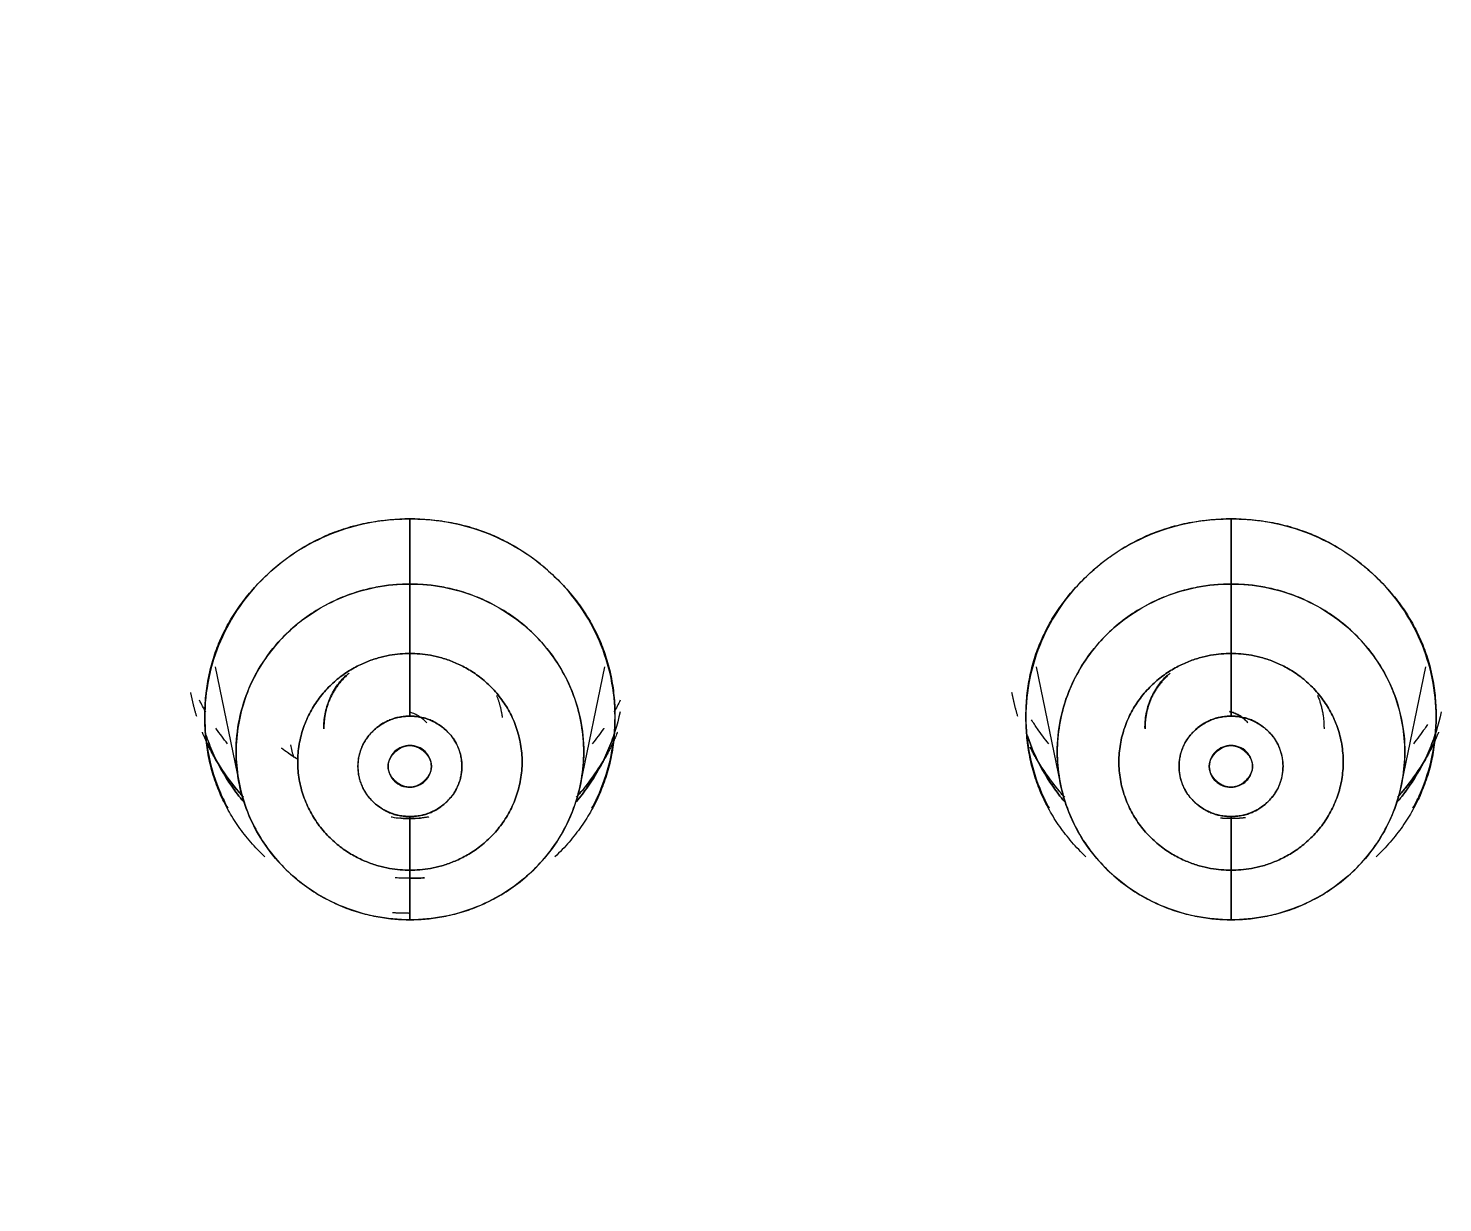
# Model space of a CAD drawing. Header units: inches. Extents: x 1105 to 1525, y -292 to 302.
# Drawn here: x 1252.25 to 1266.89, y 15.63 to 27.79 of the extents above; entities that cross this region are included whole.
import ezdxf

# ---------------------------------------------------------------- set-up
doc = ezdxf.new("R2010")
doc.units = ezdxf.units.IN
doc.header["$LTSCALE"] = 2.42
doc.header["$MEASUREMENT"] = 0
doc.header["$PDMODE"] = 3
doc.header["$PDSIZE"] = 0.3125
doc.layers.get('0').update_dxf_attribs({"linetype": 'CONTINUOUS'})
doc.layers.get('Defpoints').update_dxf_attribs({"linetype": 'CONTINUOUS'})
doc.layers.add('DIM', color=3, linetype='CONTINUOUS', lineweight=18)
doc.styles.get("Standard").update_dxf_attribs({"font": 'arial.ttf', "width": 0.8})
doc.dimstyles.new('ISO-25', dxfattribs={"dimtxt": 5, "dimasz": 2.5, "dimexe": 1.25, "dimexo": 0.625, "dimgap": 2, "dimtad": 1, "dimtih": 1, "dimtoh": 1, "dimdec": 1, "dimdsep": 46, "dimtxsty": 'Standard', "dimcen": 0, "dimclrd": 3, "dimclre": 3, "dimclrt": 4, "dimadec": 0, "dimazin": 0, "dimtfac": 1, "dimtdec": 1, "dimtmove": 0, "dimatfit": 3, "dimfxl": 1, "dimarcsym": 0})

# ---------------------------------------------------------------- blocks, each defined once
blk = doc.blocks.new('*D1')
at = {"layer": 'Defpoints', "color": 0, "transparency": 16777216}
for p in [(1211.201, 101.815), (1211.201, -172.578), (1309.638, -172.578)]:
    blk.add_point(p, dxfattribs=at)
at = {"layer": 'DIM', "color": 3, "lineweight": -2, "transparency": 16777216}
for p, q in [((1211.826, 101.815), (1310.888, 101.815)), ((1309.638, 96.815), (1309.638, -30.872)), ((1309.638, -167.578), (1309.638, -39.892)), ((1211.826, -172.578), (1310.888, -172.578))]:
    blk.add_line(p, q, dxfattribs=at)
at = {"layer": 'DIM', "color": 3, "transparency": 16777216}
for points in [[(1308.805, 96.815), (1310.472, 96.815), (1309.638, 101.815)], [(1308.805, -167.578), (1310.472, -167.578), (1309.638, -172.578)]]:
    blk.add_solid(points, dxfattribs=at)
at = {"layer": 'DIM', "color": 4, "transparency": 16777216, "insert": (1309.638, -35.382), "char_height": 5, "attachment_point": 5}
blk.add_mtext('274.4', dxfattribs=at)

msp = doc.modelspace()

# ---------------------------------------------------------------- linework, layer by layer
at = {"linetype": 'Continuous', "lineweight": 18, "extrusion": (0, 1, 0)}
for p, q in [((1254.184, 21.178), (1254.436, 19.958)), ((1257.965, 19.958), (1258.217, 21.178)), ((1262.684, 21.178), (1262.936, 19.958)), ((1266.465, 19.958), (1266.717, 21.178))]:
    msp.add_line(p, q, dxfattribs=at)
at = {"linetype": 'Continuous', "lineweight": 18}
for points, degree, knots in [([(1195.817, 93.394), (1202.015, 94.846), (1208.388, 95.111), (1213.318, 95.316), (1218.223, 94.804), (1224.622, 94.135), (1230.757, 92.275), (1238.11, 90.045), (1244.729, 86.221), (1251.525, 82.295), (1257.155, 76.908), (1262.782, 71.525), (1266.914, 64.997), (1271.044, 58.472), (1273.44, 51.181), (1275.835, 43.891), (1276.356, 36.257), (1276.877, 28.632), (1275.497, 21.105), (1274.115, 13.574), (1270.908, 6.579), (1268.052, 0.347), (1263.883, -5.15), (1257.961, -12.96), (1249.886, -18.696), (1244.869, -22.26), (1239.241, -24.844)], 2, [0, 0, 0, 0.125, 0.125, 0.1875, 0.1875, 0.25, 0.25, 0.3125, 0.3125, 0.375, 0.375, 0.4375, 0.4375, 0.5, 0.5, 0.5625, 0.5625, 0.625, 0.625, 0.6875, 0.6875, 0.75, 0.75, 0.875, 0.875, 1, 1, 1]), ([(1239.241, -24.844), (1239.945, -24.521), (1241.272, -23.883), (1243.174, -22.889), (1245.001, -21.861), (1246.885, -20.721), (1248.901, -19.401), (1251.067, -17.862), (1253.381, -16.063), (1255.852, -13.947), (1258.478, -11.445), (1261.219, -8.502), (1263.993, -5.097), (1266.701, -1.233), (1269.256, 3.091), (1271.566, 7.863), (1273.516, 12.997), (1275.013, 18.357), (1276.016, 23.822), (1276.519, 29.339), (1276.519, 34.879), (1276.016, 40.4), (1275.013, 45.856), (1273.519, 51.206), (1271.546, 56.409), (1269.108, 61.424), (1266.224, 66.213), (1262.916, 70.741), (1259.21, 74.971), (1255.137, 78.868), (1250.725, 82.407), (1245.994, 85.568), (1241.004, 88.308), (1235.91, 90.561), (1230.9, 92.3), (1226.102, 93.564), (1221.565, 94.42), (1217.342, 94.931), (1213.501, 95.163), (1210.069, 95.186), (1207.014, 95.06), (1204.285, 94.831), (1201.84, 94.532), (1199.657, 94.187), (1197.676, 93.811), (1196.425, 93.537), (1195.817, 93.394)], 3, [0, 0, 0, 0, 0.012202, 0.023189, 0.033858, 0.045296, 0.057999, 0.071972, 0.087381, 0.104481, 0.123651, 0.145097, 0.168608, 0.193819, 0.220656, 0.249232, 0.279085, 0.309194, 0.339088, 0.368937, 0.398843, 0.428755, 0.458652, 0.488547, 0.518447, 0.548347, 0.57824, 0.608136, 0.638049, 0.667943, 0.697772, 0.727718, 0.757896, 0.787508, 0.81533, 0.841142, 0.865293, 0.887639, 0.907732, 0.925508, 0.941345, 0.955585, 0.96839, 0.979913, 0.990205, 1, 1, 1, 1]), ([(1195.887, 93.19), (1196.492, 93.332), (1197.738, 93.605), (1199.71, 93.979), (1201.883, 94.322), (1204.316, 94.62), (1207.033, 94.848), (1210.074, 94.973), (1213.49, 94.95), (1217.314, 94.719), (1221.518, 94.21), (1226.034, 93.358), (1230.81, 92.1), (1235.796, 90.369), (1240.867, 88.127), (1245.834, 85.4), (1250.543, 82.252), (1254.935, 78.73), (1258.989, 74.851), (1262.678, 70.64), (1265.971, 66.134), (1268.842, 61.366), (1271.269, 56.374), (1273.233, 51.195), (1274.72, 45.87), (1275.718, 40.438), (1276.219, 34.943), (1276.219, 29.429), (1275.719, 23.937), (1274.72, 18.497), (1273.23, 13.162), (1271.289, 8.051), (1268.99, 3.302), (1266.446, -1.003), (1263.75, -4.849), (1260.989, -8.238), (1258.26, -11.168), (1255.647, -13.658), (1253.187, -15.765), (1250.884, -17.555), (1248.728, -19.088), (1246.721, -20.401), (1244.846, -21.536), (1243.027, -22.56), (1241.133, -23.549), (1239.813, -24.184), (1239.113, -24.505)], 3, [0, 0, 0, 0, 0.009795, 0.020087, 0.03161, 0.044415, 0.058655, 0.074492, 0.092268, 0.112361, 0.134707, 0.158858, 0.18467, 0.212492, 0.242104, 0.272282, 0.302228, 0.332057, 0.361951, 0.391864, 0.42176, 0.451653, 0.481553, 0.511453, 0.541348, 0.571245, 0.601157, 0.631063, 0.660912, 0.690806, 0.720915, 0.750768, 0.779344, 0.806181, 0.831392, 0.854903, 0.876349, 0.895519, 0.912619, 0.928028, 0.942001, 0.954704, 0.966142, 0.976811, 0.987798, 1, 1, 1, 1]), ([(1238.926, -24.204), (1244.594, -21.601), (1249.636, -17.993), (1253.679, -15.099), (1257.214, -11.632), (1261.748, -7.184), (1265.281, -1.952), (1269.377, 4.114), (1271.926, 10.932), (1274.313, 17.314), (1275.221, 24.04), (1276.204, 31.32), (1275.41, 38.624), (1274.478, 47.195), (1271.171, 55.203), (1268.094, 62.655), (1263.166, 69.11), (1259.017, 74.545), (1253.753, 79.002), (1248.176, 83.723), (1241.629, 87.101), (1235.346, 90.344), (1228.485, 92.185), (1218.496, 94.865), (1208.135, 94.39), (1201.98, 94.108), (1195.989, 92.705)], 2, [0, 0, 0, 0.125, 0.125, 0.1875, 0.1875, 0.25, 0.25, 0.3125, 0.3125, 0.375, 0.375, 0.4375, 0.4375, 0.5, 0.5, 0.5625, 0.5625, 0.625, 0.625, 0.6875, 0.6875, 0.75, 0.75, 0.875, 0.875, 1, 1, 1]), ([(1195.989, 92.705), (1196.681, 92.867), (1198.001, 93.154), (1199.941, 93.514), (1201.848, 93.812), (1203.864, 94.068), (1206.081, 94.278), (1208.538, 94.424), (1211.258, 94.481), (1214.287, 94.415), (1217.665, 94.179), (1221.39, 93.718), (1225.413, 92.977), (1229.663, 91.91), (1234.077, 90.476), (1238.587, 88.642), (1243.083, 86.403), (1247.409, 83.81), (1251.422, 80.959), (1255.075, 77.927), (1258.424, 74.708), (1261.577, 71.202), (1264.604, 67.271), (1267.483, 62.819), (1270.107, 57.845), (1272.33, 52.456), (1274.036, 46.829), (1275.168, 41.173), (1275.735, 35.705), (1275.811, 30.574), (1275.491, 25.797), (1274.836, 21.258), (1273.845, 16.787), (1272.478, 12.274), (1270.697, 7.727), (1268.522, 3.274), (1266.041, -0.911), (1263.375, -4.71), (1260.618, -8.09), (1257.835, -11.072), (1255.092, -13.667), (1252.471, -15.879), (1250.029, -17.736), (1247.779, -19.294), (1245.71, -20.607), (1243.81, -21.721), (1242.074, -22.664), (1240.467, -23.48), (1239.433, -23.971), (1238.926, -24.204)], 3, [0, 0, 0, 0, 0.011269, 0.021419, 0.031278, 0.041852, 0.053605, 0.066538, 0.08081, 0.096678, 0.114498, 0.1344, 0.156117, 0.179301, 0.203861, 0.229789, 0.256714, 0.283873, 0.310306, 0.335514, 0.360061, 0.38505, 0.41157, 0.440282, 0.471001, 0.502948, 0.535235, 0.566974, 0.597228, 0.625207, 0.651, 0.675617, 0.700265, 0.725877, 0.752635, 0.779868, 0.806498, 0.831609, 0.855023, 0.876985, 0.897373, 0.915773, 0.93207, 0.946569, 0.959582, 0.971263, 0.981756, 0.991115, 1, 1, 1, 1]), ([(1239.103, -24.51), (1240.897, -23.686), (1242.653, -22.782), (1245.218, -21.313), (1246.061, -20.804), (1247.723, -19.75), (1248.541, -19.205), (1250.955, -17.515), (1252.51, -16.317), (1255.501, -13.789), (1256.937, -12.458), (1258.991, -10.371), (1259.66, -9.661), (1260.962, -8.21), (1261.596, -7.471), (1263.443, -5.211), (1264.604, -3.65), (1266.771, -0.431), (1267.778, 1.226), (1269.631, 4.623), (1270.477, 6.362), (1272, 9.909), (1272.678, 11.716), (1273.858, 15.382), (1274.361, 17.242), (1275.188, 20.997), (1275.513, 22.893), (1275.863, 25.753), (1275.958, 26.708), (1276.101, 28.623), (1276.15, 29.582), (1276.228, 32.461), (1276.188, 34.382), (1275.928, 38.214), (1275.707, 40.123), (1275.239, 42.967), (1275.061, 43.912), (1274.66, 45.792), (1274.437, 46.728), (1273.702, 49.519), (1273.124, 51.357), (1271.795, 54.976), (1271.044, 56.756), (1269.794, 59.37), (1269.357, 60.232), (1268.442, 61.937), (1267.964, 62.778), (1266.472, 65.271), (1265.398, 66.889), (1263.1, 70.022), (1261.877, 71.538), (1259.939, 73.726), (1259.276, 74.441), (1257.915, 75.841), (1257.219, 76.525), (1255.081, 78.532), (1253.592, 79.807), (1250.5, 82.22), (1248.896, 83.358), (1245.588, 85.486), (1243.884, 86.478), (1240.389, 88.304), (1238.598, 89.14), (1236.772, 89.895)], 3, [0, 0, 0, 0, 0.040001, 0.040001, 0.060001, 0.060001, 0.080002, 0.080002, 0.120002, 0.120002, 0.160003, 0.160003, 0.180004, 0.180004, 0.200004, 0.200004, 0.240005, 0.240005, 0.280006, 0.280006, 0.320006, 0.320006, 0.360007, 0.360007, 0.400008, 0.400008, 0.440009, 0.440009, 0.460009, 0.460009, 0.48001, 0.48001, 0.52001, 0.52001, 0.560011, 0.560011, 0.580012, 0.580012, 0.600012, 0.600012, 0.640013, 0.640013, 0.680014, 0.680014, 0.700014, 0.700014, 0.720014, 0.720014, 0.760015, 0.760015, 0.800016, 0.800016, 0.820016, 0.820016, 0.840017, 0.840017, 0.880018, 0.880018, 0.920018, 0.920018, 0.960019, 0.960019, 1, 1, 1, 1]), ([(1239.012, -24.327), (1239.52, -24.094), (1240.558, -23.601), (1242.17, -22.783), (1243.911, -21.837), (1245.817, -20.72), (1247.893, -19.402), (1250.149, -17.84), (1252.599, -15.976), (1255.228, -13.758), (1257.98, -11.155), (1260.771, -8.164), (1263.537, -4.773), (1266.211, -0.963), (1268.7, 3.236), (1270.881, 7.702), (1272.667, 12.263), (1274.039, 16.791), (1275.033, 21.275), (1275.691, 25.828), (1275.973, 30.05), (1275.971, 32.772), (1275.938, 33.914)], 3, [0, 0, 0, 0, 0.022582, 0.046368, 0.073038, 0.102727, 0.135799, 0.172651, 0.21407, 0.260836, 0.312656, 0.368473, 0.427982, 0.491805, 0.559487, 0.628704, 0.696711, 0.761806, 0.824451, 0.887019, 0.952574, 1, 1, 1, 1]), ([(1241.102, -25.267), (1249.354, -21.255), (1256.162, -15.22), (1262.969, -9.187), (1267.816, -1.588), (1272.663, 6.009), (1277.701, 23.183), (1277.701, 32.107)], 2, [0, 0, 0, 0.25, 0.25, 0.5, 0.5, 0.75, 1, 1, 1]), ([(1277.701, 32.107), (1277.701, 29.152), (1277.277, 23.24), (1275.385, 14.541), (1272.272, 6.176), (1267.997, -1.695), (1262.64, -8.923), (1256.305, -15.37), (1249.112, -20.914), (1243.836, -23.938), (1241.102, -25.267)], 3, [0, 0, 0, 0, 0.125, 0.25, 0.375, 0.5, 0.625, 0.75, 0.875, 1, 1, 1, 1]), ([(1275.784, 27.499), (1275.593, 25.031), (1274.865, 19.812), (1272.72, 12.023), (1269.397, 4.294), (1265.043, -2.932), (1259.735, -9.533), (1253.564, -15.396), (1247.565, -19.744), (1243.604, -22.021), (1242.091, -22.814)], 3, [0, 0, 0, 0, 0.118799, 0.252404, 0.386083, 0.519673, 0.652929, 0.786499, 0.92016, 1, 1, 1, 1]), ([(1256.201, 22.711), (1256.062, 22.711), (1255.923, 22.697), (1255.65, 22.645), (1255.516, 22.606), (1255.26, 22.503), (1255.137, 22.44), (1254.905, 22.29), (1254.798, 22.205), (1254.601, 22.015), (1254.512, 21.911), (1254.358, 21.688), (1254.292, 21.569), (1254.186, 21.321), (1254.145, 21.192), (1254.091, 20.928), (1254.077, 20.794), (1254.077, 20.526), (1254.091, 20.392), (1254.145, 20.128), (1254.186, 19.999), (1254.263, 19.82), (1254.289, 19.767), (1254.317, 19.714)], 3, [0, 0, 0, 0, 0.095767, 0.095767, 0.191534, 0.191534, 0.287301, 0.287301, 0.383068, 0.383068, 0.478835, 0.478835, 0.574603, 0.574603, 0.67037, 0.67037, 0.766137, 0.766137, 0.861904, 0.861904, 0.957671, 0.957671, 1, 1, 1, 1]), ([(1254.699, 19.21), (1254.078, 19.81), (1254.077, 21.509), (1255.321, 22.711), (1256.201, 22.711)], 2, [0, 0, 0, 0.333319, 0.66666, 1, 1, 1]), ([(1258.084, 19.714), (1258.112, 19.767), (1258.138, 19.82), (1258.215, 19.999), (1258.256, 20.128), (1258.31, 20.392), (1258.324, 20.526), (1258.324, 20.794), (1258.31, 20.928), (1258.256, 21.192), (1258.215, 21.321), (1258.109, 21.569), (1258.043, 21.688), (1257.889, 21.911), (1257.8, 22.015), (1257.603, 22.205), (1257.496, 22.29), (1257.264, 22.44), (1257.141, 22.503), (1256.885, 22.606), (1256.751, 22.645), (1256.478, 22.697), (1256.339, 22.711), (1256.201, 22.711)], 3, [0, 0, 0, 0, 0.042329, 0.042329, 0.138096, 0.138096, 0.233863, 0.233863, 0.32963, 0.32963, 0.425397, 0.425397, 0.521165, 0.521165, 0.616932, 0.616932, 0.712699, 0.712699, 0.808466, 0.808466, 0.904233, 0.904233, 1, 1, 1, 1]), ([(1264.701, 22.711), (1264.562, 22.711), (1264.423, 22.697), (1264.15, 22.645), (1264.016, 22.606), (1263.76, 22.503), (1263.637, 22.44), (1263.405, 22.29), (1263.298, 22.205), (1263.101, 22.015), (1263.012, 21.911), (1262.858, 21.688), (1262.792, 21.569), (1262.686, 21.321), (1262.645, 21.192), (1262.591, 20.928), (1262.577, 20.794), (1262.577, 20.526), (1262.591, 20.392), (1262.645, 20.128), (1262.686, 19.999), (1262.763, 19.82), (1262.789, 19.767), (1262.817, 19.714)], 3, [0, 0, 0, 0, 0.095767, 0.095767, 0.191534, 0.191534, 0.287301, 0.287301, 0.383068, 0.383068, 0.478835, 0.478835, 0.574603, 0.574603, 0.67037, 0.67037, 0.766137, 0.766137, 0.861904, 0.861904, 0.957671, 0.957671, 1, 1, 1, 1]), ([(1263.199, 19.21), (1262.578, 19.81), (1262.577, 21.509), (1263.821, 22.711), (1264.701, 22.711)], 2, [0, 0, 0, 0.333319, 0.66666, 1, 1, 1]), ([(1266.584, 19.714), (1266.612, 19.767), (1266.638, 19.82), (1266.715, 19.999), (1266.756, 20.128), (1266.81, 20.392), (1266.824, 20.526), (1266.824, 20.794), (1266.81, 20.928), (1266.756, 21.192), (1266.715, 21.321), (1266.609, 21.569), (1266.543, 21.688), (1266.389, 21.911), (1266.3, 22.015), (1266.103, 22.205), (1265.996, 22.29), (1265.764, 22.44), (1265.641, 22.503), (1265.385, 22.606), (1265.251, 22.645), (1264.978, 22.697), (1264.839, 22.711), (1264.701, 22.711)], 3, [0, 0, 0, 0, 0.042329, 0.042329, 0.138096, 0.138096, 0.233863, 0.233863, 0.32963, 0.32963, 0.425397, 0.425397, 0.521165, 0.521165, 0.616932, 0.616932, 0.712699, 0.712699, 0.808466, 0.808466, 0.904233, 0.904233, 1, 1, 1, 1]), ([(1256.201, 18.56), (1256.083, 18.56), (1255.965, 18.571), (1255.734, 18.615), (1255.621, 18.649), (1255.403, 18.736), (1255.299, 18.79), (1255.103, 18.916), (1255.011, 18.989), (1254.845, 19.149), (1254.77, 19.238), (1254.639, 19.427), (1254.583, 19.528), (1254.493, 19.738), (1254.459, 19.847), (1254.413, 20.07), (1254.401, 20.184), (1254.401, 20.412), (1254.413, 20.525), (1254.459, 20.749), (1254.493, 20.858), (1254.583, 21.068), (1254.639, 21.169), (1254.77, 21.358), (1254.845, 21.447), (1255.011, 21.607), (1255.103, 21.68), (1255.299, 21.806), (1255.403, 21.86), (1255.621, 21.947), (1255.734, 21.98), (1255.965, 22.025), (1256.083, 22.036), (1256.201, 22.036)], 3, [0, 0, 0, 0, 0.0625, 0.0625, 0.125, 0.125, 0.1875, 0.1875, 0.25, 0.25, 0.3125, 0.3125, 0.375, 0.375, 0.4375, 0.4375, 0.5, 0.5, 0.5625, 0.5625, 0.625, 0.625, 0.6875, 0.6875, 0.75, 0.75, 0.8125, 0.8125, 0.875, 0.875, 0.9375, 0.9375, 1, 1, 1, 1]), ([(1256.201, 22.036), (1256.318, 22.036), (1256.436, 22.025), (1256.667, 21.98), (1256.78, 21.947), (1256.998, 21.86), (1257.102, 21.806), (1257.298, 21.68), (1257.39, 21.607), (1257.556, 21.447), (1257.631, 21.358), (1257.762, 21.169), (1257.818, 21.068), (1257.908, 20.858), (1257.942, 20.749), (1257.988, 20.525), (1258, 20.412), (1258, 20.184), (1257.988, 20.07), (1257.942, 19.847), (1257.908, 19.738), (1257.818, 19.528), (1257.762, 19.427), (1257.631, 19.238), (1257.556, 19.149), (1257.39, 18.989), (1257.298, 18.916), (1257.102, 18.79), (1256.998, 18.736), (1256.78, 18.649), (1256.667, 18.615), (1256.436, 18.571), (1256.318, 18.56), (1256.201, 18.56)], 3, [0, 0, 0, 0, 0.0625, 0.0625, 0.125, 0.125, 0.1875, 0.1875, 0.25, 0.25, 0.3125, 0.3125, 0.375, 0.375, 0.4375, 0.4375, 0.5, 0.5, 0.5625, 0.5625, 0.625, 0.625, 0.6875, 0.6875, 0.75, 0.75, 0.8125, 0.8125, 0.875, 0.875, 0.9375, 0.9375, 1, 1, 1, 1]), ([(1264.701, 18.56), (1264.583, 18.56), (1264.465, 18.571), (1264.234, 18.615), (1264.121, 18.649), (1263.903, 18.736), (1263.799, 18.79), (1263.603, 18.916), (1263.511, 18.989), (1263.345, 19.149), (1263.27, 19.238), (1263.139, 19.427), (1263.083, 19.528), (1262.993, 19.738), (1262.959, 19.847), (1262.913, 20.07), (1262.901, 20.184), (1262.901, 20.412), (1262.913, 20.525), (1262.959, 20.749), (1262.993, 20.858), (1263.083, 21.068), (1263.139, 21.169), (1263.27, 21.358), (1263.345, 21.447), (1263.511, 21.607), (1263.603, 21.68), (1263.799, 21.806), (1263.903, 21.86), (1264.121, 21.947), (1264.234, 21.98), (1264.465, 22.025), (1264.583, 22.036), (1264.701, 22.036)], 3, [0, 0, 0, 0, 0.0625, 0.0625, 0.125, 0.125, 0.1875, 0.1875, 0.25, 0.25, 0.3125, 0.3125, 0.375, 0.375, 0.4375, 0.4375, 0.5, 0.5, 0.5625, 0.5625, 0.625, 0.625, 0.6875, 0.6875, 0.75, 0.75, 0.8125, 0.8125, 0.875, 0.875, 0.9375, 0.9375, 1, 1, 1, 1]), ([(1264.701, 22.036), (1264.818, 22.036), (1264.936, 22.025), (1265.167, 21.98), (1265.28, 21.947), (1265.498, 21.86), (1265.602, 21.806), (1265.798, 21.68), (1265.89, 21.607), (1266.056, 21.447), (1266.131, 21.358), (1266.262, 21.169), (1266.318, 21.068), (1266.408, 20.858), (1266.442, 20.749), (1266.488, 20.525), (1266.5, 20.412), (1266.5, 20.184), (1266.488, 20.07), (1266.442, 19.847), (1266.408, 19.738), (1266.318, 19.528), (1266.262, 19.427), (1266.131, 19.238), (1266.056, 19.149), (1265.89, 18.989), (1265.798, 18.916), (1265.602, 18.79), (1265.498, 18.736), (1265.28, 18.649), (1265.167, 18.615), (1264.936, 18.571), (1264.818, 18.56), (1264.701, 18.56)], 3, [0, 0, 0, 0, 0.0625, 0.0625, 0.125, 0.125, 0.1875, 0.1875, 0.25, 0.25, 0.3125, 0.3125, 0.375, 0.375, 0.4375, 0.4375, 0.5, 0.5, 0.5625, 0.5625, 0.625, 0.625, 0.6875, 0.6875, 0.75, 0.75, 0.8125, 0.8125, 0.875, 0.875, 0.9375, 0.9375, 1, 1, 1, 1]), ([(1256.201, 20.668), (1256.201, 20.715), (1256.201, 20.793), (1256.201, 20.89), (1256.201, 20.991), (1256.201, 21.108), (1256.201, 21.214), (1256.201, 21.289), (1256.201, 21.317)], 3, [0, 0, 0, 0, 0.19402, 0.353607, 0.496192, 0.65417, 0.877865, 1, 1, 1, 1]), ([(1256.201, 21.317), (1256.201, 21.289), (1256.201, 21.214), (1256.201, 21.108), (1256.201, 20.991), (1256.201, 20.89), (1256.201, 20.793), (1256.201, 20.715), (1256.201, 20.668)], 3, [0, 0, 0, 0, 0.122135, 0.34583, 0.503808, 0.646393, 0.80598, 1, 1, 1, 1]), ([(1264.701, 20.668), (1264.701, 20.715), (1264.701, 20.793), (1264.701, 20.89), (1264.701, 20.991), (1264.701, 21.108), (1264.701, 21.214), (1264.701, 21.289), (1264.701, 21.317)], 3, [0, 0, 0, 0, 0.19402, 0.353607, 0.496192, 0.65417, 0.877865, 1, 1, 1, 1]), ([(1264.701, 21.317), (1264.701, 21.289), (1264.701, 21.214), (1264.701, 21.108), (1264.701, 20.991), (1264.701, 20.89), (1264.701, 20.793), (1264.701, 20.715), (1264.701, 20.668)], 3, [0, 0, 0, 0, 0.122135, 0.34583, 0.503808, 0.646393, 0.80598, 1, 1, 1, 1]), ([(1255.31, 20.537), (1255.309, 20.588), (1255.313, 20.64), (1255.332, 20.742), (1255.347, 20.792), (1255.387, 20.888), (1255.412, 20.934), (1255.47, 21.018), (1255.503, 21.057), (1255.539, 21.092)], 3, [0, 0, 0, 0, 0.253213, 0.253213, 0.506425, 0.506425, 0.759638, 0.759638, 1, 1, 1, 1]), ([(1263.81, 20.537), (1263.809, 20.588), (1263.813, 20.64), (1263.832, 20.742), (1263.847, 20.792), (1263.887, 20.888), (1263.912, 20.934), (1263.97, 21.018), (1264.003, 21.057), (1264.039, 21.092)], 3, [0, 0, 0, 0, 0.253213, 0.253213, 0.506425, 0.506425, 0.759638, 0.759638, 1, 1, 1, 1]), ([(1256.201, 20.712), (1256.209, 20.709), (1256.226, 20.704), (1256.25, 20.694), (1256.274, 20.683), (1256.296, 20.67), (1256.316, 20.656), (1256.335, 20.64), (1256.352, 20.624), (1256.365, 20.61), (1256.372, 20.601), (1256.375, 20.598)], 3, [0, 0, 0, 0, 0.121793, 0.247758, 0.370961, 0.49142, 0.609154, 0.724178, 0.836512, 0.946172, 1, 1, 1, 1]), ([(1258.376, 20.713), (1258.348, 20.576), (1258.306, 20.442), (1258.195, 20.183), (1258.126, 20.059), (1258.007, 19.887), (1257.967, 19.834), (1257.924, 19.783)], 3, [0, 0, 0, 0, 0.404255, 0.404255, 0.809524, 0.809524, 1, 1, 1, 1]), ([(1264.68, 20.716), (1264.687, 20.715), (1264.702, 20.712), (1264.725, 20.704), (1264.75, 20.694), (1264.774, 20.683), (1264.796, 20.67), (1264.816, 20.656), (1264.835, 20.64), (1264.852, 20.624), (1264.865, 20.61), (1264.872, 20.601), (1264.875, 20.598)], 3, [0, 0, 0, 0, 0.084203, 0.201293, 0.315855, 0.427905, 0.53746, 0.644535, 0.749147, 0.851312, 0.951045, 1, 1, 1, 1]), ([(1264.849, 20.626), (1264.838, 20.637), (1264.814, 20.658), (1264.771, 20.685), (1264.727, 20.704), (1264.699, 20.712), (1264.687, 20.715)], 3, [0, 0, 0, 0, 0.24133, 0.526358, 0.808855, 1, 1, 1, 1]), ([(1266.876, 20.713), (1266.848, 20.576), (1266.806, 20.442), (1266.695, 20.183), (1266.626, 20.059), (1266.507, 19.887), (1266.467, 19.834), (1266.424, 19.783)], 3, [0, 0, 0, 0, 0.404255, 0.404255, 0.809524, 0.809524, 1, 1, 1, 1]), ([(1254.477, 19.829), (1254.221, 20.107), (1254.062, 20.478), (1254.053, 20.501)], 2, [0, 0, 0, 0.938432, 1, 1, 1]), ([(1254.078, 20.507), (1254.099, 20.441), (1254.123, 20.376), (1254.206, 20.183), (1254.275, 20.059), (1254.394, 19.887), (1254.434, 19.834), (1254.477, 19.783)], 3, [0, 0, 0, 0, 0.250287, 0.250287, 0.760296, 0.760296, 1, 1, 1, 1]), ([(1254.313, 20.383), (1254.272, 20.433), (1254.233, 20.485), (1254.195, 20.54), (1254.193, 20.542), (1254.192, 20.544)], 3, [0, 0, 0, 0, 0.961053, 0.961053, 1, 1, 1, 1]), ([(1257.924, 19.783), (1257.967, 19.834), (1258.007, 19.887), (1258.126, 20.059), (1258.195, 20.183), (1258.278, 20.376), (1258.302, 20.441), (1258.323, 20.507)], 3, [0, 0, 0, 0, 0.239705, 0.239705, 0.749713, 0.749713, 1, 1, 1, 1]), ([(1258.348, 20.501), (1258.339, 20.478), (1258.181, 20.108), (1257.924, 19.829)], 2, [0, 0, 0, 0.061405, 1, 1, 1]), ([(1258.209, 20.544), (1258.208, 20.542), (1258.206, 20.54), (1258.168, 20.485), (1258.129, 20.433), (1258.088, 20.383)], 3, [0, 0, 0, 0, 0.038946, 0.038946, 1, 1, 1, 1]), ([(1262.813, 20.383), (1262.772, 20.433), (1262.733, 20.485), (1262.675, 20.568), (1262.655, 20.599), (1262.635, 20.631)], 3, [0, 0, 0, 0, 0.635125, 0.635125, 1, 1, 1, 1]), ([(1266.848, 20.501), (1266.839, 20.478), (1266.681, 20.108), (1266.424, 19.829)], 2, [0, 0, 0, 0.061405, 1, 1, 1]), ([(1266.469, 19.838), (1266.495, 19.872), (1266.521, 19.907), (1266.626, 20.059), (1266.695, 20.183), (1266.778, 20.376), (1266.802, 20.441), (1266.823, 20.507)], 3, [0, 0, 0, 0, 0.168805, 0.168805, 0.726373, 0.726373, 1, 1, 1, 1]), ([(1266.734, 20.582), (1266.725, 20.567), (1266.715, 20.553), (1266.668, 20.485), (1266.629, 20.433), (1266.588, 20.383)], 3, [0, 0, 0, 0, 0.215153, 0.215153, 1, 1, 1, 1]), ([(1254.078, 20.442), (1254.134, 20.312), (1254.204, 20.188), (1254.343, 19.986), (1254.408, 19.905), (1254.477, 19.829)], 3, [0, 0, 0, 0, 0.580703, 0.580703, 1, 1, 1, 1]), ([(1254.477, 19.783), (1254.434, 19.834), (1254.394, 19.887), (1254.275, 20.059), (1254.206, 20.183), (1254.14, 20.338), (1254.129, 20.365), (1254.119, 20.391)], 3, [0, 0, 0, 0, 0.281395, 0.281395, 0.880108, 0.880108, 1, 1, 1, 1]), ([(1256.423, 20.148), (1256.423, 20.177), (1256.418, 20.205), (1256.395, 20.258), (1256.379, 20.282), (1256.338, 20.322), (1256.313, 20.338), (1256.259, 20.359), (1256.23, 20.365), (1256.171, 20.364), (1256.142, 20.359), (1256.088, 20.337), (1256.063, 20.321), (1256.021, 20.281), (1256.004, 20.257), (1255.981, 20.205), (1255.975, 20.177), (1255.975, 20.148)], 3, [0, 0, 0, 0, 0.125, 0.125, 0.25, 0.25, 0.375, 0.375, 0.5, 0.5, 0.625, 0.625, 0.75, 0.75, 0.875, 0.875, 1, 1, 1, 1]), ([(1255.975, 20.148), (1255.976, 20.226), (1256.114, 20.363), (1256.199, 20.364), (1256.28, 20.365), (1256.353, 20.295), (1256.422, 20.228), (1256.423, 20.148)], 2, [0, 0, 0, 0.25, 0.5, 0.5, 0.75, 0.75, 1, 1, 1]), ([(1262.593, 20.463), (1262.61, 20.412), (1262.629, 20.362), (1262.706, 20.183), (1262.775, 20.059), (1262.894, 19.887), (1262.934, 19.834), (1262.977, 19.783)], 3, [0, 0, 0, 0, 0.206371, 0.206371, 0.746255, 0.746255, 1, 1, 1, 1]), ([(1262.977, 19.783), (1262.934, 19.834), (1262.894, 19.887), (1262.775, 20.059), (1262.706, 20.183), (1262.629, 20.362), (1262.61, 20.412), (1262.593, 20.463)], 3, [0, 0, 0, 0, 0.253746, 0.253746, 0.79363, 0.79363, 1, 1, 1, 1]), ([(1264.923, 20.148), (1264.923, 20.177), (1264.918, 20.205), (1264.895, 20.258), (1264.879, 20.282), (1264.838, 20.322), (1264.813, 20.338), (1264.759, 20.359), (1264.73, 20.365), (1264.671, 20.364), (1264.642, 20.359), (1264.588, 20.337), (1264.563, 20.321), (1264.521, 20.281), (1264.504, 20.257), (1264.481, 20.205), (1264.475, 20.177), (1264.475, 20.148)], 3, [0, 0, 0, 0, 0.125, 0.125, 0.25, 0.25, 0.375, 0.375, 0.5, 0.5, 0.625, 0.625, 0.75, 0.75, 0.875, 0.875, 1, 1, 1, 1]), ([(1264.475, 20.148), (1264.476, 20.226), (1264.614, 20.363), (1264.699, 20.364), (1264.78, 20.365), (1264.853, 20.295), (1264.922, 20.228), (1264.923, 20.148)], 2, [0, 0, 0, 0.25, 0.5, 0.5, 0.75, 0.75, 1, 1, 1]), ([(1254.872, 20.34), (1254.918, 20.305), (1254.966, 20.271), (1255.02, 20.236), (1255.025, 20.233), (1255.031, 20.229)], 3, [0, 0, 0, 0, 0.90209, 0.90209, 1, 1, 1, 1]), ([(1257.924, 19.829), (1257.993, 19.905), (1258.058, 19.986), (1258.163, 20.138), (1258.206, 20.209), (1258.245, 20.281)], 3, [0, 0, 0, 0, 0.554561, 0.554561, 1, 1, 1, 1]), ([(1262.621, 20.348), (1262.669, 20.252), (1262.723, 20.159), (1262.843, 19.986), (1262.908, 19.905), (1262.977, 19.829)], 3, [0, 0, 0, 0, 0.511982, 0.511982, 1, 1, 1, 1]), ([(1266.424, 19.829), (1266.493, 19.905), (1266.558, 19.986), (1266.678, 20.159), (1266.732, 20.252), (1266.78, 20.348)], 3, [0, 0, 0, 0, 0.488018, 0.488018, 1, 1, 1, 1]), ([(1255.975, 20.148), (1255.975, 20.12), (1255.981, 20.091), (1256.004, 20.038), (1256.021, 20.014), (1256.063, 19.974), (1256.088, 19.959), (1256.142, 19.937), (1256.171, 19.932), (1256.23, 19.933), (1256.259, 19.939), (1256.313, 19.961), (1256.338, 19.977), (1256.379, 20.017), (1256.395, 20.041), (1256.418, 20.093), (1256.423, 20.121), (1256.423, 20.148)], 3, [0, 0, 0, 0, 0.125, 0.125, 0.25, 0.25, 0.375, 0.375, 0.5, 0.5, 0.625, 0.625, 0.75, 0.75, 0.875, 0.875, 1, 1, 1, 1]), ([(1256.423, 20.148), (1256.422, 20.071), (1256.284, 19.933), (1256.199, 19.932), (1256.118, 19.932), (1256.045, 20.002), (1255.976, 20.069), (1255.975, 20.148)], 2, [0, 0, 0, 0.25, 0.5, 0.5, 0.75, 0.75, 1, 1, 1]), ([(1264.475, 20.148), (1264.475, 20.12), (1264.481, 20.091), (1264.504, 20.038), (1264.521, 20.014), (1264.563, 19.974), (1264.588, 19.959), (1264.642, 19.937), (1264.671, 19.932), (1264.73, 19.933), (1264.759, 19.939), (1264.813, 19.961), (1264.838, 19.977), (1264.879, 20.017), (1264.895, 20.041), (1264.918, 20.093), (1264.923, 20.121), (1264.923, 20.148)], 3, [0, 0, 0, 0, 0.125, 0.125, 0.25, 0.25, 0.375, 0.375, 0.5, 0.5, 0.625, 0.625, 0.75, 0.75, 0.875, 0.875, 1, 1, 1, 1]), ([(1264.923, 20.148), (1264.922, 20.071), (1264.784, 19.933), (1264.699, 19.932), (1264.618, 19.932), (1264.545, 20.002), (1264.476, 20.069), (1264.475, 20.148)], 2, [0, 0, 0, 0.25, 0.5, 0.5, 0.75, 0.75, 1, 1, 1]), ([(1256.007, 19.626), (1256.009, 19.626), (1256.011, 19.625), (1256.075, 19.613), (1256.138, 19.607), (1256.237, 19.607), (1256.273, 19.609), (1256.309, 19.613)], 3, [0, 0, 0, 0, 0.01808, 0.01808, 0.641521, 0.641521, 1, 1, 1, 1]), ([(1256.398, 19.625), (1256.303, 19.607), (1256.145, 19.607), (1256.092, 19.612)], 2, [0, 0, 0, 0.647922, 1, 1, 1]), ([(1256.201, 19.073), (1256.201, 19.096), (1256.201, 19.166), (1256.201, 19.279), (1256.201, 19.378), (1256.201, 19.456), (1256.201, 19.509), (1256.201, 19.582), (1256.201, 19.629)], 3, [0, 0, 0, 0, 0.122135, 0.34583, 0.503808, 0.646393, 0.80598, 1, 1, 1, 1]), ([(1256.201, 19.629), (1256.201, 19.582), (1256.201, 19.509), (1256.201, 19.456), (1256.201, 19.378), (1256.201, 19.279), (1256.201, 19.166), (1256.201, 19.096), (1256.201, 19.073)], 3, [0, 0, 0, 0, 0.19402, 0.353607, 0.496192, 0.65417, 0.877865, 1, 1, 1, 1]), ([(1264.701, 19.073), (1264.701, 19.096), (1264.701, 19.166), (1264.701, 19.279), (1264.701, 19.378), (1264.701, 19.456), (1264.701, 19.509), (1264.701, 19.582), (1264.701, 19.629)], 3, [0, 0, 0, 0, 0.122135, 0.34583, 0.503808, 0.646393, 0.80598, 1, 1, 1, 1]), ([(1264.701, 19.629), (1264.701, 19.582), (1264.701, 19.509), (1264.701, 19.456), (1264.701, 19.378), (1264.701, 19.279), (1264.701, 19.166), (1264.701, 19.096), (1264.701, 19.073)], 3, [0, 0, 0, 0, 0.19402, 0.353607, 0.496192, 0.65417, 0.877865, 1, 1, 1, 1]), ([(1264.849, 19.617), (1264.777, 19.607), (1264.645, 19.607), (1264.592, 19.612)], 2, [0, 0, 0, 0.578638, 1, 1, 1]), ([(1256.201, 18.989), (1256.201, 18.996), (1256.201, 19), (1256.201, 19.001), (1256.201, 18.999), (1256.201, 18.993), (1256.201, 18.992), (1256.201, 18.991)], 3, [0, 0, 0, 0, 0.474097, 0.474097, 0.948194, 0.948194, 1, 1, 1, 1]), ([(1256.201, 18.991), (1256.201, 18.992), (1256.201, 18.993), (1256.201, 18.999), (1256.201, 19.001), (1256.201, 19), (1256.201, 18.996), (1256.201, 18.989)], 3, [0, 0, 0, 0, 0.051806, 0.051806, 0.525903, 0.525903, 1, 1, 1, 1]), ([(1264.701, 18.968), (1264.701, 18.968), (1264.701, 18.968), (1264.701, 18.979), (1264.701, 18.988), (1264.701, 18.999), (1264.701, 19.001), (1264.701, 19), (1264.701, 18.996), (1264.701, 18.989)], 3, [0, 0, 0, 0, 0.000041, 0.000041, 0.333361, 0.333361, 0.66668, 0.66668, 1, 1, 1, 1]), ([(1264.701, 18.989), (1264.701, 18.996), (1264.701, 19), (1264.701, 19.001), (1264.701, 18.999), (1264.701, 18.993), (1264.701, 18.993), (1264.701, 18.993)], 3, [0, 0, 0, 0, 0.499964, 0.499964, 0.999928, 0.999928, 1, 1, 1, 1])]:
    msp.add_open_spline(points, degree=degree, knots=knots, dxfattribs=at)
for points, degree in [([(1256.201, 22.036), (1256.201, 22.261), (1256.201, 22.486), (1256.201, 22.711)], 3), ([(1256.201, 22.711), (1256.201, 22.486), (1256.201, 22.261), (1256.201, 22.036)], 3), ([(1256.201, 22.711), (1257.079, 22.711), (1258.323, 21.51), (1258.324, 19.811), (1257.702, 19.21)], 2), ([(1264.701, 22.036), (1264.701, 22.261), (1264.701, 22.486), (1264.701, 22.711)], 3), ([(1264.701, 22.711), (1264.701, 22.486), (1264.701, 22.261), (1264.701, 22.036)], 3), ([(1264.701, 22.711), (1265.579, 22.711), (1266.823, 21.51), (1266.824, 19.811), (1266.202, 19.21)], 2), ([(1256.201, 22.036), (1256.201, 21.834), (1256.201, 21.588), (1256.201, 21.317)], 3), ([(1256.201, 21.317), (1256.201, 21.588), (1256.201, 21.834), (1256.201, 22.036)], 3), ([(1264.701, 22.036), (1264.701, 21.834), (1264.701, 21.588), (1264.701, 21.317)], 3), ([(1264.701, 21.317), (1264.701, 21.588), (1264.701, 21.834), (1264.701, 22.036)], 3), ([(1255.572, 21.114), (1255.31, 20.882), (1255.31, 20.537)], 2), ([(1264.072, 21.114), (1263.81, 20.882), (1263.81, 20.537)], 2), ([(1253.994, 20.665), (1253.956, 20.787), (1253.933, 20.912)], 2), ([(1254.089, 20.708), (1254.066, 20.749), (1254.044, 20.791), (1254.023, 20.834)], 3), ([(1257.096, 20.884), (1257.141, 20.775), (1257.156, 20.654)], 2), ([(1258.378, 20.834), (1258.357, 20.791), (1258.335, 20.749), (1258.312, 20.708)], 3), ([(1262.494, 20.665), (1262.456, 20.787), (1262.433, 20.912)], 2), ([(1265.596, 20.884), (1265.663, 20.724), (1265.663, 20.537)], 2), ([(1256.201, 20.668), (1255.978, 20.668), (1255.663, 20.364), (1255.662, 19.934), (1255.977, 19.629), (1256.201, 19.629)], 2), ([(1256.201, 19.629), (1256.423, 19.629), (1256.738, 19.932), (1256.739, 20.363), (1256.424, 20.668), (1256.201, 20.668)], 2), ([(1264.701, 20.668), (1264.478, 20.668), (1264.163, 20.364), (1264.162, 19.934), (1264.477, 19.629), (1264.701, 19.629)], 2), ([(1264.701, 19.629), (1264.923, 19.629), (1265.238, 19.932), (1265.239, 20.363), (1264.924, 20.668), (1264.701, 20.668)], 2), ([(1254.963, 20.372), (1254.972, 20.328), (1254.984, 20.284), (1254.998, 20.241)], 3), ([(1255.029, 20.226), (1254.948, 20.278), (1254.871, 20.339)], 2), ([(1262.977, 19.829), (1262.761, 20.064), (1262.621, 20.348)], 2), ([(1256.201, 19.073), (1256.201, 18.849), (1256.201, 18.682), (1256.201, 18.56)], 3), ([(1256.201, 18.56), (1256.201, 18.682), (1256.201, 18.849), (1256.201, 19.073)], 3), ([(1264.701, 19.073), (1264.701, 18.849), (1264.701, 18.682), (1264.701, 18.56)], 3), ([(1264.701, 18.56), (1264.701, 18.682), (1264.701, 18.849), (1264.701, 19.073)], 3), ([(1256.201, 18.989), (1256.15, 18.989), (1256.1, 18.991), (1256.049, 18.994)], 3), ([(1256.352, 18.994), (1256.301, 18.991), (1256.251, 18.989), (1256.201, 18.989)], 3), ([(1256.201, 18.989), (1256.251, 18.989), (1256.301, 18.991), (1256.352, 18.994)], 3), ([(1256.02, 18.635), (1256.11, 18.63), (1256.201, 18.63)], 2)]:
    msp.add_open_spline(points, degree=degree, dxfattribs=at)
for points in [[(1256.201, 22.036), (1252.602, 22.036), (1252.602, 18.56), (1256.201, 18.56)], [(1256.201, 18.56), (1259.799, 18.56), (1259.799, 22.036), (1256.201, 22.036)], [(1264.701, 22.036), (1261.102, 22.036), (1261.102, 18.56), (1264.701, 18.56)], [(1264.701, 18.56), (1268.299, 18.56), (1268.299, 22.036), (1264.701, 22.036)], [(1256.201, 21.317), (1253.878, 21.317), (1253.878, 19.073), (1256.201, 19.073)], [(1256.201, 19.073), (1253.878, 19.073), (1253.878, 21.317), (1256.201, 21.317)], [(1256.201, 19.073), (1258.523, 19.073), (1258.523, 21.317), (1256.201, 21.317)], [(1256.201, 21.317), (1258.523, 21.317), (1258.523, 19.073), (1256.201, 19.073)], [(1264.701, 21.317), (1262.378, 21.317), (1262.378, 19.073), (1264.701, 19.073)], [(1264.701, 19.073), (1262.378, 19.073), (1262.378, 21.317), (1264.701, 21.317)], [(1264.701, 19.073), (1267.023, 19.073), (1267.023, 21.317), (1264.701, 21.317)], [(1264.701, 21.317), (1267.023, 21.317), (1267.023, 19.073), (1264.701, 19.073)], [(1256.201, 19.629), (1255.125, 19.629), (1255.125, 20.668), (1256.201, 20.668)], [(1256.201, 20.668), (1257.276, 20.668), (1257.276, 19.629), (1256.201, 19.629)], [(1264.701, 19.629), (1263.625, 19.629), (1263.625, 20.668), (1264.701, 20.668)], [(1264.701, 20.668), (1265.776, 20.668), (1265.776, 19.629), (1264.701, 19.629)]]:
    msp.add_rational_spline(points, [1, 0.333333333333, 0.333333333333, 1], degree=3, dxfattribs=at)

# ---------------------------------------------------------------- dimensions: what is measured, and where the dimension line sits
at = {"layer": 'DIM'}
dim = msp.add_linear_dim(base=(1309.638, -172.578), p1=(1211.201, 101.815), p2=(1211.201, -172.578), angle=90, dimstyle='ISO-25', override={"dimasz": 5, "dimtad": 0}, dxfattribs=at)
dim.commit()
dim.dimension.update_dxf_attribs({"geometry": '*D1', "text_midpoint": (1309.638, -35.382)})

doc.saveas('drawing.dxf')
